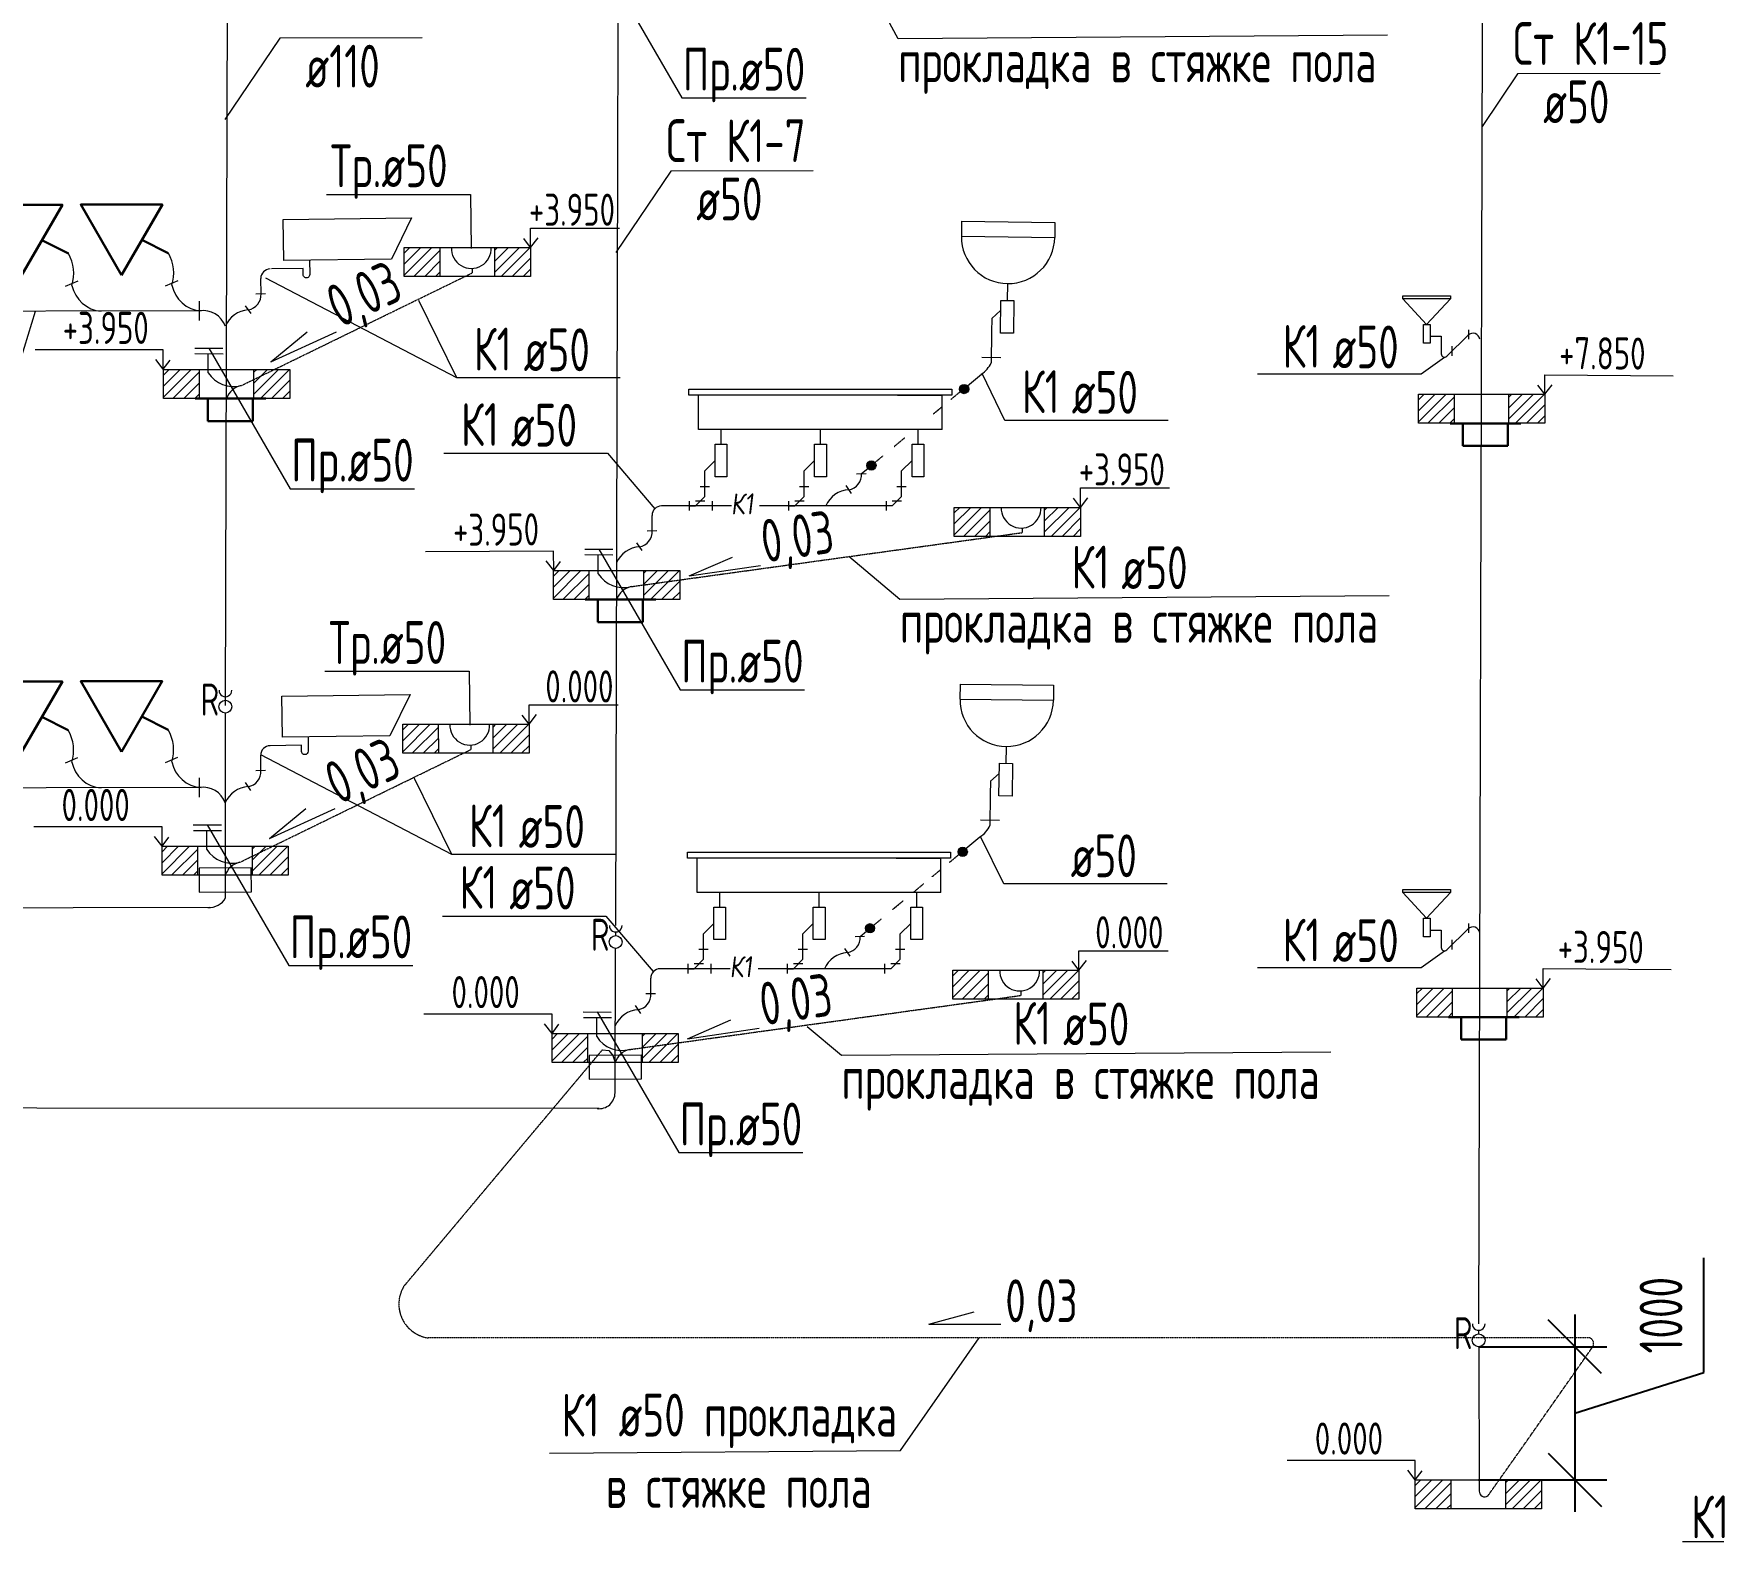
# Model space of a CAD drawing. Header units: millimetres. Extents: x -8689834 to 9419935, y -370377 to 166066.
# Drawn here: x -117641 to -109791, y -328818 to -321776 of the extents above; entities that cross this region are included whole.
import ezdxf

# ---------------------------------------------------------------- set-up
doc = ezdxf.new("R2010")
doc.units = ezdxf.units.MM
doc.header["$MEASUREMENT"] = 0
doc.linetypes.add('01_base$0$DASHED2', pattern=[0.375, 0.25, -0.125])
doc.layers.get('0').update_dxf_attribs({"color": 250, "lineweight": 9})
for name, color, linetype, lineweight in [('__Text VK', 7, 'Continuous', 30), ('_ВК-Text К1', 7, 'Continuous', 30), ('_ВК-К1', 14, 'Continuous', 40), ('_ВК-К3', 30, 'Continuous', 40), ('_ВК-переход на SML', 3, 'Continuous', 30), ('_ВК-противопожарные муфты', 1, 'Continuous', 30), ('_Санпр', 7, 'Continuous', 30), ('_Сантехника', 7, 'Continuous', 30), ('ВК_канализация', 32, 'Continuous', 30), ('тх разм', 250, 'Continuous', 9)]:
    doc.layers.add(name, color=color, linetype=linetype, lineweight=lineweight)
doc.layers.add('PDF __Сантехника', color=7, linetype='Continuous')
doc.styles.add('ISOCPEUR', font='isocpeur.ttf', dxfattribs={"width": 0.7})
doc.styles.add('RomanS', font='isocpeur.ttf')
doc.styles.add('ГОСТ 2.304', font='isocpeur.ttf', dxfattribs={"width": 0.7})
doc.dimstyles.new('СПДС', dxfattribs={"dimscale": 100, "dimtxt": 2.5, "dimasz": 2.5, "dimexe": 1.5, "dimexo": 0, "dimgap": 1, "dimtad": 1, "dimdec": 0, "dimrnd": 1, "dimtxsty": 'ГОСТ 2.304', "dimblk": 'OBLIQUE', "dimcen": 2.5, "dimdle": 1.5, "dimadec": 0, "dimazin": 2, "dimtfac": 0.75, "dimtdec": 0, "dimtmove": 1, "dimatfit": 3, "dimfxl": 1, "dimtolj": 1, "dimarcsym": 1})

# ---------------------------------------------------------------- blocks, each defined once
blk = doc.blocks.new('Протв_муфта')
at = {"layer": '_ВК-противопожарные муфты', "ltscale": 200, "transparency": 33554687}
for p, q in [((-205635, 240869), (-206106, 240869)), ((-206021, 240719), (-206021, 240869)), ((-205721, 240869), (-205721, 240719)), ((-205721, 240719), (-206021, 240719))]:
    blk.add_line(p, q, dxfattribs=at)
blk = doc.blocks.new('Унитаз')
at = {"layer": '_Сантехника', "lineweight": 30}
blk.add_line((-161311, 33424), (-161137, 33336), dxfattribs=at)
blk.add_lwpolyline([(-161446, 33191), (-161714, 33657), (-161176, 33657)], close=True, dxfattribs=at)
blk = doc.blocks.new('_Oblique')
at = {"color": 0, "linetype": 'ByBlock', "lineweight": -2}
blk.add_line((-0.5, -0.5), (0.5, 0.5), dxfattribs=at)
blk = doc.blocks.new('*D2082')
at = {"layer": 'тх разм', "color": 0, "lineweight": -2, "ltscale": 100, "transparency": 16777216}
for p, q in [((-109836.1, -328030), (-109836.1, -327494)), ((-110438.7, -327759.1), (-110438.7, -328681)), ((-110887.5, -327909.1), (-110288.7, -327909.1)), ((-110438.7, -328220.1), (-109836.1, -328030)), ((-110889.3, -328531), (-110288.7, -328531))]:
    blk.add_line(p, q, dxfattribs=at)
at = {"layer": 'тх разм', "color": 0, "lineweight": -2, "ltscale": 100, "transparency": 16777216, "xscale": 250, "yscale": 250, "zscale": 250}
for p, rotation in [((-110438.7, -327909.1), 90), ((-110438.7, -328531), 270)]:
    blk.add_blockref('_Oblique', p, dxfattribs=dict(at, rotation=rotation))
at = {"layer": 'тх разм', "color": 0, "lineweight": 13, "ltscale": 100, "transparency": 16777216, "insert": (-110036.1, -327762), "char_height": 250, "attachment_point": 5, "rotation": 90, "style": 'ГОСТ 2.304'}
blk.add_mtext('\\A1;{\\H0.8x;1000}', dxfattribs=at)

msp = doc.modelspace()

# ---------------------------------------------------------------- hatches: boundary and pattern name
at = {"ltscale": 500, "transparency": 33554636}
h = msp.add_hatch(color=7, dxfattribs=at)
h.dxf.hatch_style = 1
h.paths.add_polyline_path([(-113314.4, -323435.8, 1), (-113271.2, -323435.8, 1)])
h = msp.add_hatch(color=7, dxfattribs=at)
h.dxf.hatch_style = 1
h.paths.add_polyline_path([(-113747.6, -323792.6, 1), (-113704.3, -323792.6, 1)])
h = msp.add_hatch(color=7, dxfattribs=at)
h.dxf.hatch_style = 1
h.paths.add_polyline_path([(-113320.9, -325597.8, 1), (-113277.6, -325597.8, 1)])
h = msp.add_hatch(color=7, dxfattribs=at)
h.dxf.hatch_style = 1
h.paths.add_polyline_path([(-113754, -325954.5, 1), (-113710.8, -325954.5, 1)])
at = {"layer": '_ВК-К3', "lineweight": 13}
h = msp.add_hatch(dxfattribs=at)
h.set_pattern_fill('ANSI31', scale=11.388071, angle=180)
h.set_pattern_definition([(225, (-169487.292, -343142.95), (25.566948, -25.566948), [])])
h.paths.add_polyline_path([(-115908.5, -322910.6), (-115741.8, -322910.6), (-115741.8, -322775), (-115908.5, -322775)])
h.paths.add_polyline_path([(-115485.9, -322910.6), (-115318.5, -322910.6), (-115318.5, -322775), (-115485.9, -322775)])
h = msp.add_hatch(dxfattribs=at)
h.set_pattern_fill('ANSI31', scale=11.388071, angle=180)
h.set_pattern_definition([(225, (-170612.32, -343712.68), (25.566948, -25.566948), [])])
h.paths.add_polyline_path([(-117033.5, -323480.3), (-116866.8, -323480.3), (-116866.8, -323344.7), (-117033.5, -323344.7)])
h.paths.add_polyline_path([(-116610.9, -323480.3), (-116443.6, -323480.3), (-116443.6, -323344.7), (-116610.9, -323344.7)])
h = msp.add_hatch(dxfattribs=at)
h.set_pattern_fill('ANSI31', scale=11.388071, angle=180)
h.set_pattern_definition([(225, (-164748.07, -343828.293), (25.566948, -25.566948), [])])
h.paths.add_polyline_path([(-111169.2, -323595.9), (-111002.5, -323595.9), (-111002.5, -323460.3), (-111169.2, -323460.3)])
h.paths.add_polyline_path([(-110746.7, -323595.9), (-110579.3, -323595.9), (-110579.3, -323460.3), (-110746.7, -323460.3)])
h = msp.add_hatch(dxfattribs=at)
h.set_pattern_fill('ANSI31', scale=11.388071, angle=180)
h.set_pattern_definition([(225, (-166917.86, -344356.207), (25.566948, -25.566948), [])])
h.paths.add_polyline_path([(-113339, -324123.8), (-113172.3, -324123.8), (-113172.3, -323988.3), (-113339, -323988.3)])
h.paths.add_polyline_path([(-112916.5, -324123.8), (-112749.1, -324123.8), (-112749.1, -323988.3), (-112916.5, -323988.3)])
h = msp.add_hatch(dxfattribs=at)
h.set_pattern_fill('ANSI31', scale=11.388071, angle=180)
h.set_pattern_definition([(225, (-168790.304, -344651.674), (25.566948, -25.566948), [])])
h.paths.add_polyline_path([(-115211.5, -324419.3), (-115044.8, -324419.3), (-115044.8, -324283.7), (-115211.5, -324283.7)])
h.paths.add_polyline_path([(-114788.9, -324419.3), (-114621.6, -324419.3), (-114621.6, -324283.7), (-114788.9, -324283.7)])
h = msp.add_hatch(dxfattribs=at)
h.set_pattern_fill('ANSI31', scale=11.388071, angle=180)
h.set_pattern_definition([(225, (-169494.41, -345369.68), (25.566948, -25.566948), [])])
h.paths.add_polyline_path([(-115915.6, -325137.3), (-115748.9, -325137.3), (-115748.9, -325001.7), (-115915.6, -325001.7)])
h.paths.add_polyline_path([(-115493, -325137.3), (-115325.7, -325137.3), (-115325.7, -325001.7), (-115493, -325001.7)])
h = msp.add_hatch(dxfattribs=at)
h.set_pattern_fill('ANSI31', scale=11.388071, angle=180)
h.set_pattern_definition([(225, (-170619.438, -345939.41), (25.566948, -25.566948), [])])
h.paths.add_polyline_path([(-117040.6, -325707), (-116873.9, -325707), (-116873.9, -325571.5), (-117040.6, -325571.5)])
h.paths.add_polyline_path([(-116618, -325707), (-116450.7, -325707), (-116450.7, -325571.5), (-116618, -325571.5)])
h = msp.add_hatch(dxfattribs=at)
h.set_pattern_fill('ANSI31', scale=11.388071, angle=180)
h.set_pattern_definition([(225, (-166924.66, -346518.17), (25.566948, -25.566948), [])])
h.paths.add_polyline_path([(-113345.8, -326285.8), (-113179.1, -326285.8), (-113179.1, -326150.2), (-113345.8, -326150.2)])
h.paths.add_polyline_path([(-112923.3, -326285.8), (-112755.9, -326285.8), (-112755.9, -326150.2), (-112923.3, -326150.2)])
h = msp.add_hatch(dxfattribs=at)
h.set_pattern_fill('ANSI31', scale=11.388071, angle=180)
h.set_pattern_definition([(225, (-164756.28, -346601.42), (25.566948, -25.566948), [])])
h.paths.add_polyline_path([(-111177.5, -326369), (-111010.7, -326369), (-111010.7, -326233.5), (-111177.5, -326233.5)])
h.paths.add_polyline_path([(-110754.9, -326369), (-110587.5, -326369), (-110587.5, -326233.5), (-110754.9, -326233.5)])
h = msp.add_hatch(dxfattribs=at)
h.set_pattern_fill('ANSI31', scale=11.388071, angle=180)
h.set_pattern_definition([(225, (-168797.105, -346813.638), (25.566948, -25.566948), [])])
h.paths.add_polyline_path([(-115218.3, -326581.3), (-115051.6, -326581.3), (-115051.6, -326445.7), (-115218.3, -326445.7)])
h.paths.add_polyline_path([(-114795.7, -326581.3), (-114628.4, -326581.3), (-114628.4, -326445.7), (-114795.7, -326445.7)])
h = msp.add_hatch(dxfattribs=at)
h.set_pattern_fill('ANSI31', scale=11.388071, angle=180)
h.set_pattern_definition([(225, (-164763.08, -348898.95), (25.566948, -25.566948), [])])
h.paths.add_polyline_path([(-111184.3, -328666.6), (-111017.5, -328666.6), (-111017.5, -328531), (-111184.3, -328531)])
h.paths.add_polyline_path([(-110761.7, -328666.6), (-110594.3, -328666.6), (-110594.3, -328531), (-110761.7, -328531)])

# ---------------------------------------------------------------- linework, layer by layer
at = {"color": 244, "ltscale": 500, "true_color": 0x991b1e}
for points in [[(-116743.9, -324913.7), (-116721.7, -317246.9)], [(-114920.3, -325941.7), (-114899.7, -318185.9)], [(-110887.8, -327802.4), (-110865.6, -320135.7)], [(-116887.3, -323244.3), (-116756.4, -323244.8)], [(-116886.6, -323270.3), (-116755.7, -323270.9)], [(-116824.8, -323359.3), (-116824.5, -323270.6)], [(-116743.4, -325812), (-116743.8, -324949.6)], [(-116894.5, -325471.1), (-116763.5, -325471.6)], [(-116893.8, -325497.1), (-116762.8, -325497.6)], [(-116831.9, -325586), (-116831.6, -325497.3)], [(-114923.8, -326723.2), (-114921.8, -326048.4)], [(-110887.5, -327909.1), (-110885.3, -328585.3)]]:
    msp.add_lwpolyline(points, dxfattribs=at)
at = {"color": 18, "ltscale": 100, "true_color": 0x000000}
for points in [[(-114992.2, -321418.3), (-114611.5, -322075.4), (-114031.2, -322075.4)], [(-116272.2, -322526.7), (-115598.9, -322526.7), (-115595.6, -322779.2)], [(-116821.9, -323244.6), (-116441.2, -323901.6), (-115860.9, -323901.6)], [(-116279.3, -324753.5), (-115606, -324753.5), (-115602.7, -325005.9)], [(-116829, -325471.3), (-116448.3, -326128.4), (-115868, -326128.4)]]:
    msp.add_lwpolyline(points, dxfattribs=at)
at = {"color": 7, "ltscale": 500}
for points in [[(-111314.9, -321783.5), (-113600.6, -321799.8), (-113791.5, -321448.5)], [(-115318.5, -322775), (-115318.5, -322684.5), (-114902.6, -322684.6)], [(-115318.5, -322775), (-115350.6, -322732.4)], [(-115318.5, -322775), (-115283.8, -322729.9)], [(-115663.8, -323383.7), (-116556.2, -322917.1)], [(-114899.7, -323383.7), (-115663.8, -323383.7), (-115840.3, -323021.9)], [(-117035, -323343), (-117035.1, -323252.5), (-117634, -323252.7)], [(-117035, -323343), (-117069.8, -323298)], [(-117035, -323343), (-117003, -323300.4)], [(-112338.6, -323582.3), (-113102.8, -323582.3), (-113208.9, -323363.9)], [(-110579.3, -323460.3), (-110578.8, -323369.9), (-109979.9, -323373.5)], [(-110579.3, -323460.3), (-110611.1, -323417.5)], [(-110579.3, -323460.3), (-110544.3, -323415.5)], [(-115210.2, -324283.7), (-115210.7, -324193.2), (-115809.7, -324196.9)], [(-115210.2, -324283.7), (-115245.2, -324238.9)], [(-115210.2, -324283.7), (-115178.4, -324240.9)], [(-111307.1, -324401.8), (-113592.8, -324418.1), (-113832, -324218.3)], [(-115325.7, -325001.7), (-115357.7, -324959.1)], [(-115325.7, -325001.7), (-115325.7, -324911.2), (-114909.7, -324911.3)], [(-115325.7, -325001.7), (-115290.9, -324956.7)], [(-115686.9, -325610.4), (-116579.3, -325143.9)], [(-114922.7, -325610.4), (-115686.9, -325610.4), (-115863.3, -325248.6)], [(-117040.6, -325571.5), (-117040.6, -325481), (-117639.6, -325481.1)], [(-117040.6, -325571.5), (-117075.4, -325526.4)], [(-117040.6, -325571.5), (-117008.6, -325528.8)], [(-112343.6, -325747.3), (-113107.7, -325747.3), (-113213.8, -325528.9)], [(-110587.5, -326233.5), (-110619.3, -326190.6)], [(-110587.5, -326233.5), (-110587, -326143), (-109988.1, -326146.6)], [(-110587.5, -326233.5), (-110552.5, -326188.6)], [(-115218.3, -326445.7), (-115218.3, -326355.2), (-115817.2, -326355.3)], [(-115218.3, -326445.7), (-115253, -326400.6)], [(-115218.3, -326445.7), (-115186.2, -326403)], [(-111579.8, -326532.7), (-113865.5, -326549), (-114026.5, -326414.5)], [(-115229.3, -328406.2), (-113589.2, -328394.6), (-113221.8, -327868)], [(-111184.3, -328531), (-111184.3, -328440.5), (-111783.2, -328440.6)], [(-111184.3, -328531), (-111219, -328485.9)], [(-111184.3, -328531), (-111152.2, -328488.4)], [(-109935.1, -328818.4), (-109361.3, -328818.4), (-109079.7, -328781.2)]]:
    msp.add_lwpolyline(points, dxfattribs=at)
at = {"color": 244, "linetype": '01_base$0$DASHED2', "ltscale": 0.5, "true_color": 0x991b1e}
for points in [[(-116670.7, -323419.7), (-115591.1, -322893.1), (-115591.1, -322893.1), (-115591.1, -322893.1)], [(-116677.8, -325646.5), (-115598.2, -325119.9), (-115598.2, -325119.9), (-115598.2, -325119.9)]]:
    msp.add_lwpolyline(points, dxfattribs=at)
at = {"color": 7, "ltscale": 500, "elevation": 0}
for points in [[(-118550.5, -323575.7), (-117786.3, -323575.7), (-117631.7, -323071.6)], [(-111921.2, -323364.2), (-111157, -323364.2), (-111047.2, -323287)], [(-112749.1, -323988.3), (-112749.1, -323897.8), (-112333.1, -323897.8)], [(-112749.1, -323988.3), (-112714.4, -323943.2)], [(-112749.1, -323988.3), (-112781.2, -323945.6)], [(-112755.9, -326150.2), (-112755.9, -326059.7), (-112339.9, -326059.8)], [(-111921.2, -326137.3), (-111157, -326137.3), (-111047.2, -326060.2)], [(-112755.9, -326150.2), (-112788, -326107.6)], [(-112755.9, -326150.2), (-112721.2, -326105.2)]]:
    msp.add_lwpolyline(points, dxfattribs=at)
at = {"color": 244, "ltscale": 500, "true_color": 0x991b1e, "elevation": 0}
for points in [[(-116864.8, -323070.2), (-118304.5, -323073.7)], [(-115065.3, -324183.3), (-114934.4, -324183.8)], [(-115064.6, -324209.3), (-114933.6, -324209.8)], [(-115002.8, -324298.3), (-115002.4, -324209.6)], [(-116865.2, -325296.9), (-118300.4, -325300.4)], [(-115072.1, -326345.3), (-114941.2, -326345.8)], [(-115071.4, -326371.3), (-114940.4, -326371.8)], [(-115009.6, -326460.3), (-115009.2, -326371.5)]]:
    msp.add_lwpolyline(points, dxfattribs=at)
at = {"color": 18, "ltscale": 100, "true_color": 0x000000, "elevation": 0}
for points in [[(-115723.6, -323736), (-114959.5, -323736), (-114738.2, -323995)], [(-114999.8, -324183.6), (-114619.2, -324840.6), (-114038.9, -324840.6)], [(-115730.4, -325897.9), (-114966.3, -325897.9), (-114745, -326156.9)], [(-115006.6, -326345.5), (-114626, -327002.6), (-114045.7, -327002.6)]]:
    msp.add_lwpolyline(points, dxfattribs=at)
at = {"color": 244, "linetype": '01_base$0$DASHED2', "ltscale": 0.6, "true_color": 0x991b1e, "elevation": 0}
for points in [[(-114848.7, -324358.7), (-113021.6, -324106.4), (-113021.6, -324106.4), (-113021.6, -324106.4)], [(-114855.5, -326520.7), (-113028.4, -326268.4), (-113028.4, -326268.4), (-113028.4, -326268.4)]]:
    msp.add_lwpolyline(points, dxfattribs=at)
at = {"color": 244, "ltscale": 100, "true_color": 0x991b1e}
msp.add_lwpolyline([(-114982.7, -326522.1), (-114953, -326526.2), (-114934.6, -326549.5), (-114923.4, -326581.3)], dxfattribs=at)
at = {"color": 7, "ltscale": 500}
for centre in [(-113292.8, -323435.8, 0), (-113726, -323792.6, 0), (-113299.2, -325597.8, 0), (-113732.4, -325954.5, 0)]:
    msp.add_circle(centre, 21.6, dxfattribs=at)
at = {"color": 244, "ltscale": 500, "true_color": 0x991b1e}
for centre, radius, start, end in [((-116849.4, -323180.8, 0), 111.8, 20.51508, 97.9413), ((-116631.3, -323189.1, 0), 123, 93.14444, 157.31688), ((-116706.1, -323283.2), 141, 212.65717, 284.53041), ((-116651.7, -323509.3), 91.6, 101.97428, 161.54253), ((-113825.1, -324029, 0), 123, 93.14444, 157.31688), ((-114802.9, -324295.7), 123, 93.14444, 157.31688), ((-114884.1, -324222.2, 0), 141, 212.65717, 284.53041), ((-114829.7, -324448.3), 91.6, 101.97428, 161.54253), ((-116849.7, -325407.6, 0), 111.8, 20.51508, 97.9413), ((-116631.6, -325415.8, 0), 123, 93.14444, 157.31688), ((-116713.2, -325509.9), 141, 212.65717, 284.53041), ((-116658.8, -325736), 91.6, 101.97428, 161.54253), ((-116822.8, -325766.6), 91.5, 267.50399, 330.2605), ((-113831.5, -326191, 0), 123, 93.14444, 157.31688), ((-114809.4, -326457.6), 123, 93.14444, 157.31688), ((-114890.9, -326384.2, 0), 141, 212.65717, 284.53041), ((-114836.5, -326610.2), 91.6, 101.97428, 161.54253), ((-114998.4, -326722.7), 74.6, 263.16065, 0.03472), ((-110859.6, -328584.4), 25.8, 177.48009, 303.79417)]:
    msp.add_arc(centre, radius, start, end, dxfattribs=at)
at = {"color": 244, "linetype": '01_base$0$DASHED2', "true_color": 0x991b1e}
for centre, radius, start, end in [((-115774.8, -327710), 159.3, 148.79595, 261.94401), ((-110379.4, -327894.2), 28.5, 324.66934, 65.66901)]:
    msp.add_arc(centre, radius, start, end, dxfattribs=at)
at = {"layer": '_ВК-Text К1', "color": 7, "lineweight": 13, "ltscale": 100}
for p, q in [((-116531.9, -323309), (-116361.9, -323168.1)), ((-116531.9, -323309), (-116224.9, -323169)), ((-114578, -324308.8), (-114375.6, -324220.6)), ((-114578, -324308.8), (-114244.2, -324259.5)), ((-116539, -325535.7), (-116369, -325394.8)), ((-116539, -325535.7), (-116232, -325395.7)), ((-114584.8, -326470.7), (-114382.4, -326382.5)), ((-114584.8, -326470.7), (-114251, -326421.4)), ((-113458.1, -327804), (-113245, -327746.2)), ((-113458.1, -327804), (-113120.6, -327803.8))]:
    msp.add_line(p, q, dxfattribs=at)
at = {"layer": '_ВК-К1', "lineweight": 13}
for p, q in [((-116578, -322990.7), (-116579, -322919.7)), ((-113164, -323168.5), (-113165.8, -323312.7)), ((-113277.6, -323420.4, 0), (-113212.2, -323366.2)), ((-113771.8, -323830.7, 0), (-113742.6, -323806.4, 0)), ((-114749.7, -324097.3, 0), (-114750.7, -324026.3, 0)), ((-116578.3, -325217.4), (-116579.3, -325146.5)), ((-113170.5, -325330.5), (-113172.2, -325474.7)), ((-113284, -325582.4, 0), (-113218.6, -325528.1)), ((-113778.3, -325992.6, 0), (-113749, -325968.3, 0)), ((-114756.1, -326259.3, 0), (-114757.1, -326188.3, 0))]:
    msp.add_line(p, q, dxfattribs=at)
at = {"layer": '_ВК-К1', "lineweight": 13, "ltscale": 100}
for p, q in [((-110937.9, -323184), (-111037.2, -323282.8, 0)), ((-113628.1, -323981.6, 0), (-113584.6, -323937, 0)), ((-110937.9, -325957.1), (-111037.2, -326055.9, 0)), ((-113634.6, -326143.6, 0), (-113591, -326099, 0))]:
    msp.add_line(p, q, dxfattribs=at)
at = {"layer": '_ВК-К1', "color": 18, "linetype": '01_base$0$DASHED2', "lineweight": 13, "true_color": 0x000000}
for p, q in [((-113355.1, -323484.7, 0), (-113310.7, -323447.9, 0)), ((-113436.2, -323552.1, 0), (-113395.3, -323518.1, 0)), ((-113619.6, -323704.3, 0), (-113570.2, -323663.3, 0)), ((-113709.3, -323778.8, 0), (-113672.1, -323747.9, 0)), ((-113361.5, -325646.7, 0), (-113317.2, -325609.9, 0)), ((-113530.3, -325786.8, 0), (-113480.8, -325745.7, 0)), ((-113442.6, -325714, 0), (-113401.7, -325680.1, 0)), ((-113626, -325866.3, 0), (-113576.7, -325825.3, 0)), ((-113715.8, -325940.7, 0), (-113678.6, -325909.8, 0))]:
    msp.add_line(p, q, dxfattribs=at)
at = {"layer": '_ВК-К1', "lineweight": 13, "transparency": 33554687, "flags": 128}
for points in [[(-117491.7, -322955.1), (-117433, -322930.3)], [(-110933.8, -323203), (-110933.8, -323158.4)], [(-111011.8, -323279.6), (-111011.8, -323235)], [(-111011.8, -323280.4), (-111011.8, -323235.8)], [(-113209.9, -323286.6), (-113121, -323287.7)], [(-117492, -325181.8), (-117433.3, -325157)], [(-113216.4, -325448.6), (-113127.5, -325449.7)], [(-110933.8, -325976.2), (-110933.8, -325931.6)], [(-111011.8, -326052.8), (-111011.8, -326008.2)], [(-111011.8, -326053.6), (-111011.8, -326009)]]:
    msp.add_lwpolyline(points, dxfattribs=at)
at = {"layer": '_ВК-К1', "lineweight": 13, "transparency": 33554687, "elevation": 0, "flags": 128}
for points in [[(-117024.6, -322953.8), (-116965.9, -322929)], [(-116864.8, -323115.7), (-116864.8, -323024.6)], [(-114576.1, -323981.6), (-114548.1, -323981.6), (-114504.5, -323937)], [(-114481.7, -323892.4), (-114526.3, -323892.4)], [(-114504.5, -323937), (-114504.5, -323892.4)], [(-114111.4, -323981.6), (-114083.4, -323981.6), (-114039.9, -323937)], [(-114018.1, -323892.4), (-114061.7, -323892.4)], [(-114039.9, -323937), (-114039.9, -323892.4)], [(-113562.8, -323892.4), (-113606.3, -323892.4)], [(-113584.6, -323937), (-113584.6, -323892.4)], [(-114380.1, -323981.6), (-114707.2, -323981.6)], [(-114576.1, -324003.4), (-114576.1, -323958.8)], [(-114504.5, -323958.8), (-114548.1, -323958.8)], [(-114470.3, -323958.8), (-114470.3, -324003.4)], [(-113628.1, -323981.6), (-114249, -323981.6)], [(-114111.4, -324003.4), (-114111.4, -323958.8)], [(-114039.9, -323958.8), (-114083.4, -323958.8)], [(-113656.1, -324003.4), (-113656.1, -323958.8)], [(-113584.6, -323958.8), (-113628.1, -323958.8)], [(-117024.9, -325180.5), (-116966.2, -325155.8)], [(-116865.2, -325342.4), (-116865.2, -325251.4)], [(-114488.2, -326054.4), (-114532.8, -326054.4)], [(-114511, -326099), (-114511, -326054.4)], [(-114024.6, -326054.4), (-114068.1, -326054.4)], [(-114046.3, -326099), (-114046.3, -326054.4)], [(-113569.2, -326054.4), (-113612.8, -326054.4)], [(-113591, -326099), (-113591, -326054.4)], [(-114582.5, -326143.6), (-114554.5, -326143.6), (-114511, -326099)], [(-114582.5, -326165.4), (-114582.5, -326120.8)], [(-114511, -326120.8), (-114554.5, -326120.8)], [(-114476.8, -326120.8), (-114476.8, -326165.4)], [(-114117.9, -326143.6), (-114089.9, -326143.6), (-114046.3, -326099)], [(-114117.9, -326165.4), (-114117.9, -326120.8)], [(-114046.3, -326120.8), (-114089.9, -326120.8)], [(-113662.6, -326165.4), (-113662.6, -326120.8)], [(-113591, -326120.8), (-113634.6, -326120.8)], [(-114386.6, -326143.6), (-114713.6, -326143.6)], [(-113634.6, -326143.6), (-114255.5, -326143.6)]]:
    msp.add_lwpolyline(points, dxfattribs=at)
at = {"layer": '_ВК-К1', "lineweight": 13, "elevation": 0, "flags": 128}
for points in [[(-116557.1, -322991.5), (-116601.7, -322993)], [(-116624.8, -323083.6), (-116650.4, -323047.1)], [(-113750.9, -323831.5), (-113795.5, -323833)], [(-113818.6, -323923.5), (-113844.3, -323887)], [(-114728.8, -324098.1), (-114773.4, -324099.6)], [(-114796.5, -324190.2), (-114822.1, -324153.7)], [(-116625.1, -325310.3), (-116650.7, -325273.8)], [(-116557.4, -325218.2), (-116602, -325219.7)], [(-113825.1, -326085.5), (-113850.7, -326049)], [(-113757.4, -325993.4), (-113802, -325994.9)], [(-114735.2, -326260.1), (-114779.8, -326261.5)], [(-114802.9, -326352.1), (-114828.6, -326315.6)]]:
    msp.add_lwpolyline(points, dxfattribs=at)
at = {"layer": '_ВК-К1', "lineweight": 13, "ltscale": 100}
for centre, radius, start, end in [((-117644.3, -322896.6, 0), 191, 343.17424, 29.5988), ((-117177.2, -322895.3, 0), 191, 343.17424, 29.5988), ((-117313.6, -322921.5, 0), 151, 191.58595, 265.59825), ((-116846.5, -322920.3, 0), 151, 191.58595, 265.59825), ((-116650, -322995.1, 0), 72.2, 279.59816, 3.52252), ((-110915.2, -323208.3), 33.2, 9.99679, 133.04284), ((-113281.5, -323259.1), 127.5, 302.90836, 335.11571), ((-111047.8, -323271.9, 0), 15.2, 178.01846, 314.00596), ((-113843.9, -323835.1, 0), 72.2, 279.59816, 3.52252), ((-114821.7, -324101.7, 0), 72.2, 279.59816, 3.52252), ((-117644.6, -325123.3, 0), 191, 343.17424, 29.5988), ((-117177.5, -325122, 0), 191, 343.17424, 29.5988), ((-117313.9, -325148.3, 0), 151, 191.58595, 265.59825), ((-116846.8, -325147, 0), 151, 191.58595, 265.59825), ((-116650.4, -325221.9, 0), 72.2, 279.59816, 3.52252), ((-113287.9, -325421), 127.5, 302.90836, 335.11571), ((-110915.2, -325981.4), 33.2, 9.99679, 133.04284), ((-113850.3, -325997.1, 0), 72.2, 279.59816, 3.52252), ((-111047.8, -326045, 0), 15.2, 178.01846, 314.00596), ((-114828.2, -326263.7, 0), 72.2, 279.59816, 3.52252)]:
    msp.add_arc(centre, radius, start, end, dxfattribs=at)
at = {"layer": '_ВК-К1', "lineweight": 13}
for centre in [(-116534.9, -322919.1), (-114706.6, -324025.7, 0), (-116535.2, -325145.9), (-114713, -326187.7, 0)]:
    msp.add_arc(centre, 44.1, 90.78171, 180.78171, dxfattribs=at)
at = {"layer": '_ВК-К3', "color": 7, "lineweight": 13}
for p, q in [((-115740.7, -322910.1), (-115741.1, -322774.5)), ((-115486, -322910.6), (-115486, -322775)), ((-116866.2, -323480.3), (-116866.2, -323344.7)), ((-116611.3, -323479.8), (-116610.9, -323344.2)), ((-111001.9, -323595.9), (-111001.9, -323460.3)), ((-110747.1, -323595.4), (-110746.7, -323459.9)), ((-113171.3, -324123.3, 0), (-113171.7, -323987.8, 0)), ((-112916.6, -324123.8, 0), (-112916.6, -323988.3, 0)), ((-115044.1, -324419.3), (-115044.1, -324283.7)), ((-114789.3, -324418.8), (-114788.9, -324283.2)), ((-115747.8, -325136.8), (-115748.2, -325001.2)), ((-115493.1, -325137.3), (-115493.1, -325001.7)), ((-116873.3, -325707), (-116873.3, -325571.5)), ((-116618.4, -325706.5), (-116618, -325571)), ((-113178.1, -326285.3, 0), (-113178.5, -326149.7, 0)), ((-112923.4, -326285.8, 0), (-112923.4, -326150.2, 0)), ((-111010.1, -326369), (-111010.1, -326233.5)), ((-110755.3, -326368.6), (-110754.9, -326233)), ((-115050.9, -326581.3), (-115050.9, -326445.7)), ((-114796.1, -326580.8), (-114795.7, -326445.2)), ((-111016.9, -328666.6), (-111016.9, -328531)), ((-110761.7, -328666.5), (-110761.7, -328531))]:
    msp.add_line(p, q, dxfattribs=at)
for points in [[(-115318.5, -322910.6), (-115908.5, -322910.6), (-115908.5, -322775), (-115318.5, -322775)], [(-116443.6, -323480.3), (-117033.5, -323480.3), (-117033.5, -323344.7), (-116443.6, -323344.7)], [(-110579.3, -323595.9), (-111169.2, -323595.9), (-111169.2, -323460.3), (-110579.3, -323460.3)], [(-114621.6, -324419.3), (-115211.5, -324419.3), (-115211.5, -324283.7), (-114621.6, -324283.7)], [(-115325.7, -325137.3), (-115915.6, -325137.3), (-115915.6, -325001.7), (-115325.7, -325001.7)], [(-116450.7, -325707), (-117040.6, -325707), (-117040.6, -325571.5), (-116450.7, -325571.5)], [(-110587.5, -326369), (-111177.5, -326369), (-111177.5, -326233.5), (-110587.5, -326233.5)], [(-114628.4, -326581.3), (-115218.3, -326581.3), (-115218.3, -326445.7), (-114628.4, -326445.7)], [(-110594.3, -328666.6), (-111184.3, -328666.6), (-111184.3, -328531), (-110594.3, -328531)]]:
    msp.add_lwpolyline(points, close=True, dxfattribs=at)
at = {"layer": '_ВК-К3', "color": 7, "lineweight": 13, "elevation": 0}
for points in [[(-112749.1, -324123.8), (-113339, -324123.8), (-113339, -323988.3), (-112749.1, -323988.3)], [(-112755.9, -326285.8), (-113345.8, -326285.8), (-113345.8, -326150.2), (-112755.9, -326150.2)]]:
    msp.add_lwpolyline(points, close=True, dxfattribs=at)
at = {"layer": '_ВК-переход на SML', "lineweight": 13}
for points in [[(-116623.6, -325672.7), (-116867.3, -325673.8), (-116866.7, -325785.2), (-116623.1, -325784)], [(-114800.9, -326546.9), (-115044.6, -326548.1), (-115044, -326659.4), (-114800.4, -326658.2)]]:
    msp.add_lwpolyline(points, close=True, dxfattribs=at)
at = {"layer": '_Санпр', "lineweight": 13}
for p, q in [((-113304.6, -322651.9), (-113305.5, -322722.4)), ((-113304.6, -322651.9), (-112868.4, -322657.1)), ((-112868.4, -322657.1), (-112869.2, -322727.6)), ((-113305.5, -322722.4), (-112869.2, -322727.6)), ((-113090, -322943.1), (-113090.9, -323022.2)), ((-113122, -323069.5), (-113163.3, -323105.8)), ((-111241.9, -323014, 0), (-111131.3, -323134.1, 0)), ((-111131.3, -323134.1, 0), (-111020.6, -323014, 0)), ((-113163.3, -323105.8), (-113164, -323168.5)), ((-111114.4, -323189.5, 0), (-111063, -323189.5, 0)), ((-111063, -323189.5, 0), (-111063, -323271.3, 0)), ((-113311.1, -324813.8), (-113311.9, -324884.4)), ((-113311.9, -324884.4), (-112875.7, -324889.6)), ((-113311.1, -324813.8), (-112874.8, -324819)), ((-112874.8, -324819), (-112875.7, -324889.6)), ((-113096.4, -325105.1), (-113097.4, -325184.2)), ((-113169.7, -325267.8), (-113170.5, -325330.5)), ((-113128.4, -325231.4), (-113169.7, -325267.8)), ((-111241.9, -325787.2, 0), (-111131.3, -325907.2, 0)), ((-111131.3, -325907.2, 0), (-111020.6, -325787.2, 0)), ((-111114.4, -325962.6, 0), (-111063, -325962.6, 0)), ((-111063, -325962.6, 0), (-111063, -326044.5, 0))]:
    msp.add_line(p, q, dxfattribs=at)
at = {"layer": '_Санпр', "lineweight": 13, "elevation": 0}
for points in [[(-111241.9, -323000.4), (-111020.6, -323000.4), (-111020.6, -323014), (-111241.9, -323014)], [(-111145.6, -323134.1), (-111114.4, -323134.1), (-111114.4, -323221.8), (-111145.6, -323221.8)], [(-111241.9, -325773.5), (-111020.6, -325773.5), (-111020.6, -325787.2), (-111241.9, -325787.2)], [(-111145.6, -325907.2), (-111114.4, -325907.2), (-111114.4, -325994.9), (-111145.6, -325994.9)]]:
    msp.add_lwpolyline(points, close=True, dxfattribs=at)
at = {"layer": '_Санпр', "lineweight": 13}
for points in [[(-113121.4, -323021.8), (-113060.4, -323022.6), (-113062.3, -323175.1), (-113123.3, -323174.4)], [(-113127.9, -325183.8), (-113066.9, -325184.5), (-113068.7, -325337.1), (-113129.7, -325336.4)]]:
    msp.add_lwpolyline(points, close=True, dxfattribs=at)
for centre in [(-113087.4, -322725), (-113093.8, -324887)]:
    msp.add_arc(centre, 218.1, 179.31326, 359.31326, dxfattribs=at)
at = {"layer": '_Сантехника', "lineweight": 13}
for points in [[(-116473.9, -322643.6), (-115874.5, -322635.5), (-115968.6, -322828.7), (-116471.3, -322835.5)], [(-116481.1, -324870.4), (-115881.7, -324862.2), (-115975.7, -325055.4), (-116478.4, -325062.3)]]:
    msp.add_lwpolyline(points, close=True, dxfattribs=at)
for points in [[(-116351.4, -322833.9), (-116350.5, -322901, -1), (-116381.4, -322901.4), (-116381.8, -322873), (-116528.7, -322875)], [(-116358.5, -325060.6), (-116357.6, -325127.7, -1), (-116388.5, -325128.1), (-116388.9, -325099.8), (-116535.8, -325101.8)]]:
    msp.add_lwpolyline(points, format="xyb", dxfattribs=at)
at = {"layer": '_Сантехника', "lineweight": 13, "elevation": 0}
for points in [[(-114578.7, -323437.1), (-113349.6, -323437.1), (-113349.6, -323465.1), (-114578.7, -323465.1), (-114578.7, -323437.1)], [(-114533.1, -323624.8), (-114533.1, -323465.1)], [(-113603.8, -323465.1), (-113395.3, -323465.1)], [(-113395.3, -323624.8), (-113395.3, -323465.1)], [(-113395.3, -323624.8), (-114533.1, -323624.8)], [(-114429.3, -323624.8), (-114429.3, -323693.3)], [(-113964.7, -323624.8), (-113964.7, -323693.3)], [(-113509.4, -323624.8), (-113509.4, -323693.3)], [(-114455.8, -323693.3), (-114400.8, -323693.3), (-114400.8, -323845.7), (-114455.8, -323845.7), (-114455.8, -323693.3)], [(-113991.1, -323693.3), (-113936.2, -323693.3), (-113936.2, -323845.7), (-113991.1, -323845.7), (-113991.1, -323693.3)], [(-113535.8, -323693.3), (-113480.9, -323693.3), (-113480.9, -323845.7), (-113535.8, -323845.7), (-113535.8, -323693.3)], [(-114504.5, -323817.7), (-114455.8, -323770)], [(-114039.9, -323817.7), (-113991.1, -323770)], [(-113584.6, -323817.7), (-113535.8, -323770)], [(-114504.5, -323892.4), (-114504.5, -323817.7)], [(-114039.9, -323892.4), (-114039.9, -323817.7)], [(-113584.6, -323892.4), (-113584.6, -323817.7)], [(-114585.1, -325599.1), (-113356.1, -325599.1), (-113356.1, -325627.1), (-114585.1, -325627.1), (-114585.1, -325599.1)], [(-114539.5, -325786.8), (-114539.5, -325627.1)], [(-113610.2, -325627.1), (-113401.7, -325627.1)], [(-113401.7, -325786.8), (-113401.7, -325627.1)], [(-113401.7, -325786.8), (-114539.5, -325786.8)], [(-114435.8, -325786.8), (-114435.8, -325855.2)], [(-113971.1, -325786.8), (-113971.1, -325855.2)], [(-113515.8, -325786.8), (-113515.8, -325855.2)], [(-114462.2, -325855.2), (-114407.3, -325855.2), (-114407.3, -326007.7), (-114462.2, -326007.7), (-114462.2, -325855.2)], [(-113997.6, -325855.2), (-113942.6, -325855.2), (-113942.6, -326007.7), (-113997.6, -326007.7), (-113997.6, -325855.2)], [(-113542.3, -325855.2), (-113487.3, -325855.2), (-113487.3, -326007.7), (-113542.3, -326007.7), (-113542.3, -325855.2)], [(-114511, -325979.7), (-114462.2, -325932)], [(-114511, -326054.4), (-114511, -325979.7)], [(-114046.3, -325979.7), (-113997.6, -325932)], [(-114046.3, -326054.4), (-114046.3, -325979.7)], [(-113591, -325979.7), (-113542.3, -325932)], [(-113591, -326054.4), (-113591, -325979.7)]]:
    msp.add_lwpolyline(points, dxfattribs=at)
at = {"layer": '_Сантехника', "lineweight": 13}
for centre in [(-115595.6, -322779.2), (-113026.2, -323992.4, 0), (-115602.7, -325005.9), (-113033, -326154.4, 0)]:
    msp.add_arc(centre, 93, 177.43263, 2.56737, dxfattribs=at)
at = {"layer": 'PDF __Сантехника', "color": 18, "lineweight": 13, "true_color": 0x000000}
for points in [[(-115591.1, -322872), (-115591.1, -322893.1)], [(-115598.2, -325098.8), (-115598.2, -325119.9)]]:
    msp.add_lwpolyline(points, dxfattribs=at)
at = {"layer": 'PDF __Сантехника', "color": 18, "lineweight": 13, "true_color": 0x000000, "elevation": 0}
for points in [[(-113021.6, -324085.3), (-113021.6, -324106.4)], [(-113028.4, -326247.2), (-113028.4, -326268.4)]]:
    msp.add_lwpolyline(points, dxfattribs=at)
at = {"layer": 'ВК_канализация', "color": 18, "lineweight": 13, "ltscale": 500, "true_color": 0x000000}
for points in [[(-115824.7, -321795.5), (-116490.3, -321797.3), (-116746.7, -322177.3)], [(-110040.6, -321962.1), (-110706.3, -321963.8), (-110871.6, -322208.9)], [(-113998.2, -322416.2), (-114663.8, -322418), (-114920.2, -322798)]]:
    msp.add_lwpolyline(points, dxfattribs=at)
at = {"layer": 'ВК_канализация', "color": 244, "lineweight": 13, "ltscale": 500, "true_color": 0x991b1e}
for points in [[(-116744.4, -324889.6), (-116744.3, -324872.9)], [(-116818.8, -325858.1), (-121917.9, -325870.7), (-121917.9, -325870.7)], [(-114920.6, -325988.4), (-114920.5, -325971.7)], [(-114998.5, -326796.9), (-122882.1, -326792.3)], [(-110888.1, -327849.1), (-110888, -327832.4)]]:
    msp.add_lwpolyline(points, dxfattribs=at)
at = {"layer": 'ВК_канализация', "color": 244, "linetype": '01_base$0$DASHED2', "lineweight": 13, "true_color": 0x991b1e}
for points in [[(-115911, -327627.4), (-114982.7, -326522.1)], [(-110367.6, -327868.3), (-115797.1, -327867.7)], [(-110845.2, -328605.8), (-110690.2, -328387.2), (-110355, -327909.1)]]:
    msp.add_lwpolyline(points, dxfattribs=at)
at = {"layer": 'ВК_канализация', "color": 244, "lineweight": 13, "ltscale": 500, "true_color": 0x991b1e}
for centre in [(-116744.6, -324919.6), (-114920.7, -326018.4), (-110888.3, -327879.1)]:
    msp.add_circle(centre, 30, dxfattribs=at)
for centre in [(-116744.2, -324842.9), (-114920.3, -325941.7), (-110887.8, -327802.4)]:
    msp.add_arc(centre, 30, 179.67036, 359.67036, dxfattribs=at)

# ---------------------------------------------------------------- block references
at = {"layer": '_ВК-К1', "lineweight": 13, "xscale": 0.7, "yscale": 0.7, "zscale": 0.7}
for p in [(27388.7, -492088.7), (33253, -492204.3), (29210.7, -493027.7), (33244.8, -494977.4)]:
    msp.add_blockref('Протв_муфта', p, dxfattribs=at)
at = {"layer": '_Сантехника', "lineweight": 13, "xscale": 0.7082066135345115, "yscale": 0.7082066135345115, "zscale": 0.7082066135345115, "rotation": 0.03796024518622138}
for p in [(-3344.5, -346335.6), (-2877.4, -346334.3, 0), (-3344.8, -348562.4), (-2877.7, -348561.1, 0)]:
    msp.add_blockref('Унитаз', p, dxfattribs=at)

# ---------------------------------------------------------------- texts
at = {"layer": '__Text VK', "lineweight": 13, "style": 'RomanS', "oblique": 7, "width": 0.85}
for p in [(-114382.4, -324021.1, 0), (-114388.8, -326183.1, 0)]:
    msp.add_text('К1', height=98, dxfattribs=at).set_placement(p)
at = {"layer": 'ВК_канализация', "color": 18, "ltscale": 100, "true_color": 0x000000, "char_height": 200, "attachment_point": 4, "style": 'ISOCPEUR'}
for s, insert, width in [('Ст К1-15', (-110727.3, -321821.8), 5891.51), ('\\pxi-1,l1,t1,5;ø110', (-116371.1, -321927.6), 7500), ('\\pxi-1,l1,t1,5;Пр.ø50', (-114607.4, -321969), 5891.51), ('прокладка в стяжке пола', (-113600.6, -321929.8), 5891.51), ('\\pxi-1,l1,t1,5;ø50', (-110587.1, -322094.2), 7500), ('Ст К1-7', (-114684.9, -322275.9), 5891.51), ('\\pxi-1,l1,t1,5;Тр.ø50', (-116253.8, -322420), 5891.51), ('\\pxi-1,l1,t1,5;ø50', (-114544.6, -322548.3), 7500), ('К1', (-115584.2, -323249.2), 5891.51), ('\\pxi-1,l1,t1,5;ø50', (-115351.1, -323252.4), 7500), ('К1', (-111804.7, -323236.1, 0), 5891.51), ('\\pxi-1,l1,t1,5;ø50', (-111571.5, -323239.2, 0), 7500), ('К1', (-113023.2, -323447.9), 5891.51), ('\\pxi-1,l1,t1,5;ø50', (-112790, -323451), 7500), ('К1', (-115644, -323601.5, 0), 5891.51), ('\\pxi-1,l1,t1,5;ø50', (-115410.8, -323604.7, 0), 7500), ('\\pxi-1,l1,t1,5;Пр.ø50', (-116437.1, -323795.2), 5891.51), ('К1', (-112790.8, -324267.4), 5891.51), ('\\pxi-1,l1,t1,5;ø50', (-112557.7, -324270.5), 7500), ('прокладка в стяжке пола', (-113592.8, -324548.1), 5891.51), ('\\pxi-1,l1,t1,5;Тр.ø50', (-116260.9, -324646.8), 5891.51), ('\\pxi-1,l1,t1,5;Пр.ø50', (-114615.1, -324734.2, 0), 5891.51), ('К1', (-115607.3, -325475.9), 5891.51), ('\\pxi-1,l1,t1,5;ø50', (-115374.1, -325479.1), 7500), ('\\pxi-1,l1,t1,5;ø50', (-112795, -325616), 7500), ('К1', (-115650.8, -325763.5, 0), 5891.51), ('\\pxi-1,l1,t1,5;ø50', (-115417.6, -325766.6, 0), 7500), ('\\pxi-1,l1,t1,5;Пр.ø50', (-116444.2, -326021.9), 5891.51), ('К1', (-111804.7, -326009.2, 0), 5891.51), ('\\pxi-1,l1,t1,5;ø50', (-111571.5, -326012.4, 0), 7500), ('К1', (-113063.6, -326398.3), 5891.51), ('\\pxi-1,l1,t1,5;ø50', (-112830.4, -326401.4), 7500), ('прокладка в стяжке пола', (-113865.5, -326679), 5891.51), ('\\pxi-1,l1,t1,5;Пр.ø50', (-114621.9, -326896.2, 0), 5891.51), ('0,03', (-113100.2, -327718), 5891.51), ('\\pxi-1,l1,qc,t1,5;К1 ø50 прокладка\\P\\pi0,l0,tz; в стяжке пола', (-115765.7, -328395.2), 2751.532), ('К1', (-109895.9, -328703.8), 5891.51)]:
    msp.add_mtext(s, dxfattribs=dict(at, insert=insert, width=width))
at = {"layer": 'ВК_канализация', "color": 18, "ltscale": 100, "true_color": 0x000000, "style": 'ISOCPEUR'}
for s, insert, char_height, width, attachment_point, rotation in [('\\pxi-1,l1,t1,5;+3.950', (-114924, -322598.2), 150, 7500, 6, 359.95806), ('0,03', (-116241.9, -323082.5), 200, 5891.51, 4, 24.482), ('\\pxi-1,l1,t1,5;+3.950', (-117504.7, -323150.2), 150, 7500, 4, 0.04955), ('+7.850', (-110108.6, -323270.3), 150, 7500, 6, 359.61889), ('\\pxi-1,l1,t1,5;+3.950', (-112354.6, -323811.5, 0), 150, 7500, 6, 359.95806), ('\\pxi-1,l1,t1,5;+3.950', (-115681, -324093.6), 150, 7500, 4, 0.38111), ('0,03', (-114236.5, -324171.6), 200, 5891.51, 4, 8.37364), ('\\pxi-1,l1,t1,5;0.000', (-114931.1, -324824.9), 150, 7500, 6, 359.95806), ('0,03', (-116249, -325309.2), 200, 5891.51, 4, 24.482), ('\\pxi-1,l1,t1,5;0.000', (-117510.2, -325378.6), 150, 7500, 4, 0.04194), ('\\pxi-1,l1,t1,5;0.000', (-112361.4, -325973.4, 0), 150, 7500, 6, 359.95806), ('\\pxi-1,l1,t1,5;+3.950', (-110116.8, -326043.4), 150, 7500, 6, 359.61889), ('\\pxi-1,l1,t1,5;0.000', (-115687.9, -326252.8), 150, 7500, 4, 0.04194), ('0,03', (-114243.3, -326333.6), 200, 5891.51, 4, 8.37364), ('\\pxi-1,l1,t1,5;0.000', (-111653.9, -328338.1), 150, 7500, 4, 0.04194)]:
    msp.add_mtext(s, dxfattribs=dict(at, insert=insert, char_height=char_height, width=width, attachment_point=attachment_point, rotation=rotation))
at = {"layer": 'ВК_канализация', "color": 7, "ltscale": 100, "char_height": 150, "width": 7500, "attachment_point": 4, "rotation": 0.04194, "style": 'ISOCPEUR'}
for insert in [(-116860.4, -324886), (-115036.5, -325984.8), (-111004, -327845.5)]:
    msp.add_mtext('\\pxi-1,l1,t1,5;R', dxfattribs=dict(at, insert=insert))

# ---------------------------------------------------------------- dimensions: what is measured, and where the dimension line sits
at = {"layer": 'тх разм', "color": 7, "lineweight": 13, "ltscale": 100}
dim = msp.add_linear_dim(base=(-110438.7, -328531), p1=(-110887.5, -327909.1), p2=(-110889.3, -328531), angle=90, text='{\\H0.8x;1000}', dimstyle='СПДС', dxfattribs=at)
dim.commit()
dim.dimension.update_dxf_attribs({"geometry": '*D2082', "text_midpoint": (-109836.1, -327930), "dimtype": 160})

doc.saveas('drawing.dxf')
